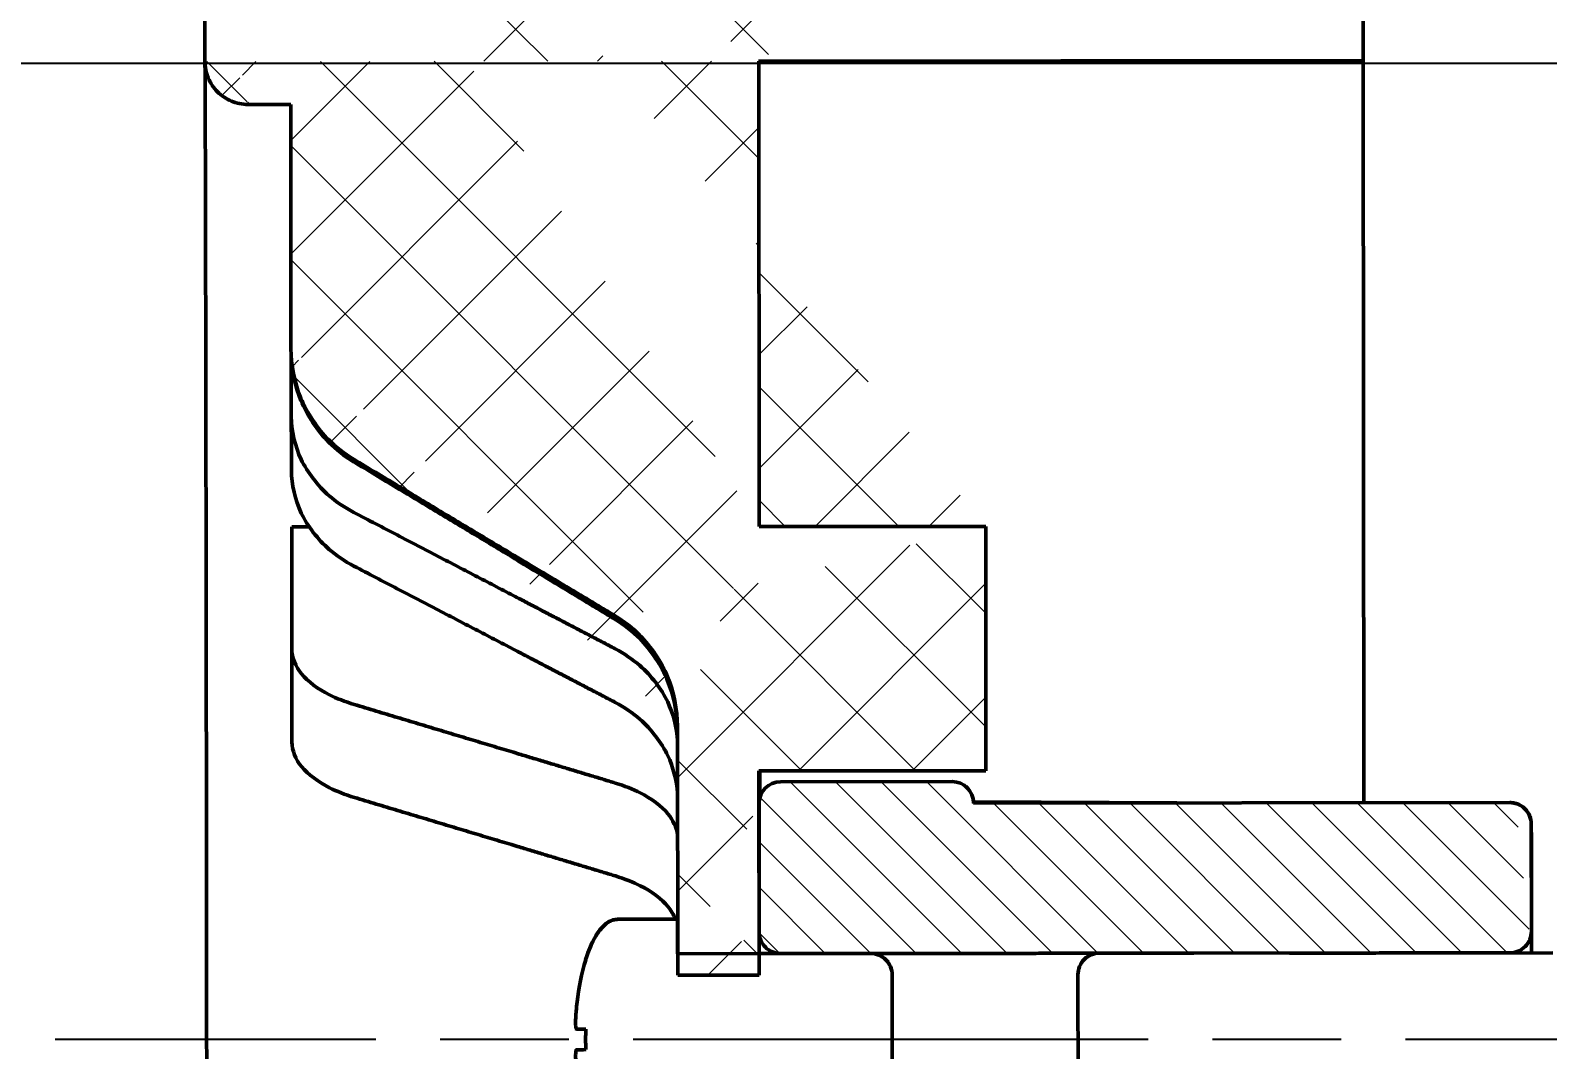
# Model space of a CAD drawing. Header units: inches. Extents: x -14 to 5184, y -66 to 1689.
# Drawn here: x 2584.98 to 2620.35, y 686.84 to 710.59 of the extents above; entities that cross this region are included whole.
import ezdxf

# ---------------------------------------------------------------- set-up
doc = ezdxf.new("R2010")
doc.units = ezdxf.units.IN
doc.header["$MEASUREMENT"] = 0
doc.linetypes.add('ACAD_ISO08W100', pattern=[36, 24, -3, 6, -3])
for name, color, linetype, lineweight in [('Видимые тонкие (ГОСТ)', 7, 'Continuous', 25), ('Видимый контур (ГОСТ)', 7, 'Continuous', 50), ('Осевая линия (ГОСТ)', 7, 'ACAD_ISO08W100', 25), ('Размер (ГОСТ)', 7, 'Continuous', 25), ('Штриховка (ГОСТ)', 7, 'Continuous', 18)]:
    doc.layers.add(name, color=color, linetype=linetype, lineweight=lineweight)
doc.styles.add('Standart 3.0', font='gost_b.ttf', dxfattribs={"oblique": 15, "height": 3})
doc.dimstyles.new('Обычный (ГОСТ)', dxfattribs={"dimscale": 0.5, "dimtxt": 3.5, "dimasz": 3.5, "dimexe": 1, "dimexo": 0, "dimgap": 0.5, "dimtad": 1, "dimrnd": 1e-08, "dimtxsty": 'Standart 3.0', "dimblk": 'Filled-1', "dimblk1": 'Filled-1', "dimblk2": 'Filled-1', "dimcen": 0.09, "dimdle": 15, "dimclrd": 256, "dimclre": 256, "dimclrt": 256, "dimazin": 2, "dimtfac": 0.714286, "dimtmove": 0, "dimatfit": 3, "dimfxl": 1, "dimtolj": 1, "dimlwd": 25, "dimlwe": 25, "dimarcsym": 0})

# ---------------------------------------------------------------- blocks, each defined once
blk = doc.blocks.new('Filled-1')
at = {"color": 0}
for p, q in [((0, 0), (-1, 0.143)), ((-1, 0.143), (-1, -0.143)), ((-1, 0), (0, 0)), ((-1, -0.143), (0, 0))]:
    blk.add_line(p, q, dxfattribs=at)
at = {"color": 0, "flags": 128}
blk.add_lwpolyline([(-1, -0.143), (0, 0), (-1, 0.143), (-1, -0.143)], dxfattribs=at)
at = {"color": 0}
blk.add_solid([(-1, -0.143), (0, 0), (-1, 0.143), (-1, -0.143)], dxfattribs=at)
blk = doc.blocks.new('*D135')
at = {"layer": 'Размер (ГОСТ)', "lineweight": 25, "ltscale": 0.5, "transparency": 16777216}
for p, q in [((2677.696, 772.71), (2557.328, 772.71)), ((2557.828, 669.57), (2557.828, 770.96)), ((2677.696, 667.82), (2557.328, 667.82))]:
    blk.add_line(p, q, dxfattribs=at)
at = {"layer": 'Размер (ГОСТ)', "lineweight": 25, "ltscale": 0.5, "transparency": 16777216, "xscale": 1.75, "yscale": 1.75, "zscale": 1.75}
for p, rotation in [((2557.828, 772.71), 90), ((2557.828, 667.82), 270)]:
    blk.add_blockref('Filled-1', p, dxfattribs=dict(at, rotation=rotation))
at = {"layer": 'Размер (ГОСТ)', "ltscale": 0.5, "transparency": 16777216, "insert": (2555.775, 720.265), "char_height": 3, "attachment_point": 5, "rotation": 90, "style": 'Standart 3.0'}
blk.add_mtext('\\A1;{\\fGOST type B|b0|i0|c204|p0;105}%%P{\\fGOST type B|b0|i0|c204|p0;0,2}', dxfattribs=at)
blk = doc.blocks.new('*D141')
at = {"layer": 'Размер (ГОСТ)', "lineweight": 25, "ltscale": 0.5, "transparency": 16777216}
for p, q in [((2617.758, 772.71), (2567.328, 772.71)), ((2567.828, 672.57), (2567.828, 770.96)), ((2622.698, 670.82), (2567.328, 670.82))]:
    blk.add_line(p, q, dxfattribs=at)
at = {"layer": 'Размер (ГОСТ)', "lineweight": 25, "ltscale": 0.5, "transparency": 16777216, "xscale": 1.75, "yscale": 1.75, "zscale": 1.75}
for p, rotation in [((2567.828, 772.71), 90), ((2567.828, 670.82), 270)]:
    blk.add_blockref('Filled-1', p, dxfattribs=dict(at, rotation=rotation))
at = {"layer": 'Размер (ГОСТ)', "ltscale": 0.5, "transparency": 16777216, "insert": (2565.775, 721.765), "char_height": 3, "attachment_point": 5, "rotation": 90, "style": 'Standart 3.0'}
blk.add_mtext('\\A1;{\\fGOST type B|b0|i0|c204|p0;102}%%P{\\fGOST type B|b0|i0|c204|p0;0,2}', dxfattribs=at)
blk = doc.blocks.new('*D182')
at = {"layer": 'Размер (ГОСТ)', "lineweight": 25, "ltscale": 0.5, "transparency": 16777216}
for p, q in [((2634.579, 721.425), (2577.27, 721.425)), ((2577.77, 719.675), (2577.77, 711.57)), ((2634.579, 709.82), (2577.27, 709.82))]:
    blk.add_line(p, q, dxfattribs=at)
at = {"layer": 'Размер (ГОСТ)', "lineweight": 25, "ltscale": 0.5, "transparency": 16777216, "xscale": 1.75, "yscale": 1.75, "zscale": 1.75}
for p, rotation in [((2577.77, 721.425), 90), ((2577.77, 709.82), 270)]:
    blk.add_blockref('Filled-1', p, dxfattribs=dict(at, rotation=rotation))
at = {"layer": 'Размер (ГОСТ)', "ltscale": 0.5, "transparency": 16777216, "insert": (2575.717, 715.623), "char_height": 3, "attachment_point": 5, "rotation": 90, "style": 'Standart 3.0'}
blk.add_mtext('\\A1;12%%P0,2', dxfattribs=at)

msp = doc.modelspace()

# ---------------------------------------------------------------- hatches: boundary and pattern name
at = {"layer": 'Штриховка (ГОСТ)', "ltscale": 0.5}
h = msp.add_hatch(dxfattribs=at)
h.set_pattern_fill('ANSI37', color=256, scale=15)
h.set_pattern_definition([(45, (-764.6716, -51.7324), (-1.3258252, 1.3258252), []), (135, (-764.6716, -51.7324), (-1.3258252, -1.3258252), [])])
edge = h.paths.add_edge_path()
edge.add_line((2601.971, 688.5794), (2600.071, 688.5775))
edge.add_line((2601.9666, 693.3427), (2601.971, 688.5794))
edge.add_line((2601.9701, 689.5808), (2601.9673, 692.583))
edge.add_line((2607.251, 693.3427), (2601.9666, 693.3427))
edge.add_line((2600.071, 688.5775), (2600.0656, 694.3819))
edge.add_line((2607.251, 699.0357), (2607.251, 693.3427))
edge.add_line((2601.9686, 699.0355), (2607.251, 699.0355))
edge.add_spline(control_points=[(2598.608, 696.8736), (2598.8198, 696.7406), (2599.0238, 696.5828), (2599.4483, 696.1553), (2599.6949, 695.7832), (2599.9688, 695.1178), (2600.0533, 694.715), (2600.0654, 694.359)], knot_values=[0.1533423, 0.1533423, 0.1533423, 0.1533423, 0.2224938, 0.2224938, 0.3340767, 0.3340767, 0.4383753, 0.4383753, 0.4383753, 0.4383753], degree=3, periodic=0)
edge.add_spline(control_points=[(2591.0592, 703.0746), (2591.0665, 702.7135), (2591.1524, 702.2982), (2591.4309, 701.6261), (2591.6784, 701.2554), (2592.1031, 700.8304), (2592.3042, 700.67), (2592.5176, 700.5417)], knot_values=[0.4495902, 0.4495902, 0.4495902, 0.4495902, 0.5564178, 0.5564178, 0.6678472, 0.6678472, 0.7366774, 0.7366774, 0.7366774, 0.7366774], degree=3, periodic=0)
edge.add_spline(control_points=[(2598.608, 696.8736), (2596.0437, 698.4214), (2592.5176, 700.5417)], knot_values=[0.2068793, 0.2068793, 0.2068793, 0.9123737, 0.9123737, 0.9123737], weights=[1.0088811, 1.0203141, 1.0064426], degree=2, periodic=0)
edge.add_line((2591.0575, 703.171), (2591.0522, 708.868))
edge.add_line((2591.0522, 708.868), (2590.0522, 708.867))
edge.add_spline(control_points=[(2589.2985, 712.8664), (2589.3699, 712.9476), (2589.4327, 713.05), (2589.5192, 713.2594), (2589.548, 713.4046), (2589.5479, 713.5281)], knot_values=[0.3763479, 0.3763479, 0.3763479, 0.3763479, 0.4072666, 0.4072666, 0.4442912, 0.4442912, 0.4442912, 0.4442912], degree=3, periodic=0)
edge.add_spline(control_points=[(2589.0491, 712.2047), (2589.049, 712.3281), (2589.0777, 712.4734), (2589.1642, 712.6827), (2589.227, 712.7852), (2589.2985, 712.8664)], knot_values=[0.444291, 0.444291, 0.444291, 0.444291, 0.4813156, 0.4813156, 0.5122343, 0.5122343, 0.5122343, 0.5122343], degree=3, periodic=0)
edge.add_line((2589.0513, 709.8661), (2589.0491, 712.2047))
edge.add_spline(control_points=[(2590.0522, 708.867), (2589.9288, 708.8669), (2589.7835, 708.8957), (2589.5554, 708.9899), (2589.4322, 709.0721), (2589.2575, 709.2465), (2589.1751, 709.3695), (2589.0804, 709.5975), (2589.0514, 709.7427), (2589.0513, 709.8661)], knot_values=[0.2961944, 0.2961944, 0.2961944, 0.2961944, 0.3332183, 0.3332183, 0.3702424, 0.3702424, 0.4072668, 0.4072668, 0.4442915, 0.4442915, 0.4442915, 0.4442915], degree=3, periodic=0)
edge.add_line((2616.0513, 709.8913), (2601.9513, 709.8781))
edge.add_line((2616.0432, 718.5959), (2616.0513, 709.8913))
edge.add_spline(control_points=[(2615.0422, 719.595), (2615.1657, 719.5951), (2615.3109, 719.5664), (2615.5391, 719.4721), (2615.6623, 719.3899), (2615.837, 719.2156), (2615.9194, 719.0925), (2616.014, 718.8646), (2616.0431, 718.7193), (2616.0432, 718.5959)], knot_values=[0, 0, 0, 0, 0.037024, 0.037024, 0.0740481, 0.0740481, 0.1110722, 0.1110722, 0.1480965, 0.1480965, 0.1480965, 0.1480965], degree=3, periodic=0)
edge.add_line((2590.5422, 719.5722), (2615.0422, 719.595))
edge.add_spline(control_points=[(2589.5432, 718.5712), (2589.5431, 718.6947), (2589.5718, 718.8399), (2589.6661, 719.0681), (2589.7482, 719.1913), (2589.9226, 719.366), (2590.0457, 719.4484), (2590.2736, 719.543), (2590.4188, 719.5721), (2590.5422, 719.5722)], knot_values=[-0.1480969, -0.1480969, -0.1480969, -0.1480969, -0.1110725, -0.1110725, -0.0740482, -0.0740482, -0.037024, -0.037024, 0, 0, 0, 0], degree=3, periodic=0)
edge.add_line((2589.5479, 713.5281), (2589.5432, 718.5712))
edge.add_line((2601.9616, 709.8782), (2601.9686, 699.0355))
edge.add_spline(control_points=[(2589.5699, 718.8019), (2589.5771, 718.8324), (2589.5864, 718.8651), (2589.612, 718.9395), (2589.6297, 718.9817), (2589.6862, 719.0938), (2589.7315, 719.1619), (2589.8502, 719.3004), (2589.9296, 719.3685), (2590.1064, 719.4781), (2590.2068, 719.52), (2590.3857, 719.563), (2590.4643, 719.5723), (2590.5423, 719.5724)], knot_values=[0, 0, 0, 0, 0.0105576, 0.0105576, 0.0243585, 0.0243585, 0.0485574, 0.0485574, 0.0792156, 0.0792156, 0.1110337, 0.1110337, 0.134456, 0.134456, 0.134456, 0.134456], degree=3, periodic=0)
h = msp.add_hatch(dxfattribs=at)
h.set_pattern_fill('ANSI31', color=256, scale=6, angle=90)
h.set_pattern_definition([(135, (-764.67155, -51.7324), (-0.53033009, -0.53033009), [])])
edge = h.paths.add_edge_path()
edge.add_spline(control_points=[(2602.4706, 689.0808), (2606.1554, 689.0843), (2609.8408, 689.0879)], knot_values=[0.9629057, 0.9629057, 0.9629057, 1.7000006, 1.7000006, 1.7000006], weights=[1, 0.9999971, 0.9999967], degree=2, periodic=0)
edge.add_spline(control_points=[(2609.8408, 689.0879), (2609.8448, 689.0884), (2609.8488, 689.0888), (2609.8685, 689.0907), (2609.8843, 689.0915), (2609.9, 689.0915)], knot_values=[0.077537, 0.077537, 0.077537, 0.077537, 0.0787449, 0.0787449, 0.0834733, 0.0834733, 0.0834733, 0.0834733], degree=3, periodic=0)
edge.add_line((2609.8803, 689.0915), (2612.1025, 689.0923))
edge.add_line((2612.1025, 689.0923), (2619.5105, 689.0993))
edge.add_spline(control_points=[(2619.5096, 689.099), (2619.5613, 689.1036), (2619.6165, 689.1167), (2619.7188, 689.1592), (2619.7803, 689.2004), (2619.8675, 689.2878), (2619.9086, 689.3495), (2619.9558, 689.4636), (2619.9702, 689.5364), (2619.9701, 689.5981)], knot_values=[0.0740675, 0.0740675, 0.0740675, 0.0740675, 0.0887876, 0.0887876, 0.1073042, 0.1073042, 0.1258292, 0.1258292, 0.1443578, 0.1443578, 0.1443578, 0.1443578], degree=3, periodic=0)
edge.add_line((2619.9701, 689.5981), (2619.9678, 692.0989))
edge.add_spline(control_points=[(2619.9678, 692.0989), (2619.9677, 692.1606), (2619.9532, 692.2332), (2619.9059, 692.3472), (2619.8647, 692.4088), (2619.7773, 692.496), (2619.7157, 692.5371), (2619.6412, 692.5678), (2619.6222, 692.5742), (2619.6026, 692.5796)], knot_values=[0.0128337, 0.0128337, 0.0128337, 0.0128337, 0.0313495, 0.0313495, 0.0498634, 0.0498634, 0.0683757, 0.0683757, 0.0740532, 0.0740532, 0.0740532, 0.0740532], degree=3, periodic=0)
edge.add_spline(control_points=[(2619.9746, 689.0996), (2619.9743, 689.3197), (2619.974, 689.533), (2619.973, 690.1874), (2619.9723, 690.5988), (2619.971, 691.2893), (2619.9703, 691.5733), (2619.9693, 691.9092), (2619.9688, 692.0065), (2619.9683, 692.0773), (2619.9682, 692.0895), (2619.968, 692.1038), (2619.9679, 692.107), (2619.9677, 692.1149), (2619.9676, 692.1174), (2619.9673, 692.1236), (2619.9672, 692.1263), (2619.9668, 692.1329), (2619.9665, 692.1366), (2619.9658, 692.1449), (2619.9654, 692.1491), (2619.9636, 692.1654), (2619.9616, 692.1794), (2619.9569, 692.2041), (2619.9544, 692.2152), (2619.9449, 692.2512), (2619.9363, 692.276), (2619.9046, 692.3484), (2619.8751, 692.3941), (2619.8041, 692.4731), (2619.7617, 692.5072), (2619.6815, 692.553), (2619.6446, 692.5685), (2619.6067, 692.5795)], knot_values=[0.0140963, 0.0140963, 0.0140963, 0.0140963, 0.0857015, 0.0857015, 0.2451249, 0.2451249, 0.4089582, 0.4089582, 0.5260476, 0.5260476, 0.5648325, 0.5648325, 0.5777667, 0.5777667, 0.5825971, 0.5825971, 0.585217, 0.585217, 0.5873925, 0.5873925, 0.5891194, 0.5891194, 0.5934459, 0.5934459, 0.5968836, 0.5968836, 0.6047063, 0.6047063, 0.6206362, 0.6206362, 0.6365611, 0.6365611, 0.6483542, 0.6483542, 0.6483542, 0.6483542], degree=3, periodic=0)
edge.add_spline(control_points=[(2619.9678, 692.0989), (2619.9677, 692.1606), (2619.9532, 692.2332), (2619.9059, 692.3472), (2619.8647, 692.4088), (2619.7773, 692.496), (2619.7157, 692.5371), (2619.6412, 692.5678), (2619.6222, 692.5742), (2619.6026, 692.5796)], knot_values=[0.0128337, 0.0128337, 0.0128337, 0.0128337, 0.0313495, 0.0313495, 0.0498634, 0.0498634, 0.0683757, 0.0683757, 0.0740532, 0.0740532, 0.0740532, 0.0740532], degree=3, periodic=0)
edge.add_spline(control_points=[(2619.9746, 689.0996), (2619.9743, 689.3197), (2619.974, 689.533), (2619.973, 690.1874), (2619.9723, 690.5988), (2619.971, 691.2893), (2619.9703, 691.5733), (2619.9693, 691.9092), (2619.9688, 692.0065), (2619.9683, 692.0773), (2619.9682, 692.0895), (2619.968, 692.1038), (2619.9679, 692.107), (2619.9677, 692.1149), (2619.9676, 692.1174), (2619.9673, 692.1236), (2619.9672, 692.1263), (2619.9668, 692.1329), (2619.9665, 692.1366), (2619.9658, 692.1449), (2619.9654, 692.1491), (2619.9636, 692.1654), (2619.9616, 692.1794), (2619.9569, 692.2041), (2619.9544, 692.2152), (2619.9449, 692.2512), (2619.9363, 692.276), (2619.9046, 692.3484), (2619.8751, 692.3941), (2619.8041, 692.4731), (2619.7617, 692.5072), (2619.6815, 692.553), (2619.6446, 692.5685), (2619.6067, 692.5795)], knot_values=[0.0140963, 0.0140963, 0.0140963, 0.0140963, 0.0857015, 0.0857015, 0.2451249, 0.2451249, 0.4089582, 0.4089582, 0.5260476, 0.5260476, 0.5648325, 0.5648325, 0.5777667, 0.5777667, 0.5825971, 0.5825971, 0.585217, 0.585217, 0.5873925, 0.5873925, 0.5891194, 0.5891194, 0.5934459, 0.5934459, 0.5968836, 0.5968836, 0.6047063, 0.6047063, 0.6206362, 0.6206362, 0.6365611, 0.6365611, 0.6483542, 0.6483542, 0.6483542, 0.6483542], degree=3, periodic=0)
edge.add_spline(control_points=[(2619.9678, 692.0989), (2619.9677, 692.1606), (2619.9532, 692.2332), (2619.9059, 692.3472), (2619.8647, 692.4088), (2619.7773, 692.496), (2619.7157, 692.5371), (2619.6412, 692.5678), (2619.6222, 692.5742), (2619.6026, 692.5796)], knot_values=[0.0128337, 0.0128337, 0.0128337, 0.0128337, 0.0313495, 0.0313495, 0.0498634, 0.0498634, 0.0683757, 0.0683757, 0.0740532, 0.0740532, 0.0740532, 0.0740532], degree=3, periodic=0)
edge.add_spline(control_points=[(2619.9746, 689.0996), (2619.9743, 689.3197), (2619.974, 689.533), (2619.973, 690.1874), (2619.9723, 690.5988), (2619.971, 691.2893), (2619.9703, 691.5733), (2619.9693, 691.9092), (2619.9688, 692.0065), (2619.9683, 692.0773), (2619.9682, 692.0895), (2619.968, 692.1038), (2619.9679, 692.107), (2619.9677, 692.1149), (2619.9676, 692.1174), (2619.9673, 692.1236), (2619.9672, 692.1263), (2619.9668, 692.1329), (2619.9665, 692.1366), (2619.9658, 692.1449), (2619.9654, 692.1491), (2619.9636, 692.1654), (2619.9616, 692.1794), (2619.9569, 692.2041), (2619.9544, 692.2152), (2619.9449, 692.2512), (2619.9363, 692.276), (2619.9046, 692.3484), (2619.8751, 692.3941), (2619.8041, 692.4731), (2619.7617, 692.5072), (2619.6815, 692.553), (2619.6446, 692.5685), (2619.6067, 692.5795)], knot_values=[0.0140963, 0.0140963, 0.0140963, 0.0140963, 0.0857015, 0.0857015, 0.2451249, 0.2451249, 0.4089582, 0.4089582, 0.5260476, 0.5260476, 0.5648325, 0.5648325, 0.5777667, 0.5777667, 0.5825971, 0.5825971, 0.585217, 0.585217, 0.5873925, 0.5873925, 0.5891194, 0.5891194, 0.5934459, 0.5934459, 0.5968836, 0.5968836, 0.6047063, 0.6047063, 0.6206362, 0.6206362, 0.6365611, 0.6365611, 0.6483542, 0.6483542, 0.6483542, 0.6483542], degree=3, periodic=0)
edge.add_spline(control_points=[(2619.9678, 692.0989), (2619.9677, 692.1606), (2619.9532, 692.2332), (2619.9059, 692.3472), (2619.8647, 692.4088), (2619.7773, 692.496), (2619.7157, 692.5371), (2619.6412, 692.5678), (2619.6222, 692.5742), (2619.6026, 692.5796)], knot_values=[0.0128337, 0.0128337, 0.0128337, 0.0128337, 0.0313495, 0.0313495, 0.0498634, 0.0498634, 0.0683757, 0.0683757, 0.0740532, 0.0740532, 0.0740532, 0.0740532], degree=3, periodic=0)
edge.add_line((2619.6026, 692.5796), (2616.3947, 692.5956))
edge.add_line((2616.3947, 692.5956), (2606.9673, 692.5867))
edge.add_line((2606.9673, 692.5867), (2606.9673, 692.5877))
edge.add_ellipse((2606.4673, 692.5872), major_axis=(0.4234, -0.266), ratio=0.9999995, start_angle=32.18924, end_angle=122.18924)
edge.add_line((2606.4669, 693.0872), (2602.4669, 693.0835))
edge.add_ellipse((2602.4673, 692.5835), major_axis=(-0.4234, 0.266), ratio=0.9999995, start_angle=302.18924, end_angle=392.18924)
edge.add_line((2601.9673, 692.583), (2601.9701, 689.5808))
edge.add_spline(control_points=[(2601.9701, 689.5808), (2601.9702, 689.519), (2601.9847, 689.4463), (2602.032, 689.3322), (2602.0733, 689.2706), (2602.1606, 689.1833), (2602.2222, 689.1422), (2602.3363, 689.0951), (2602.4089, 689.0807), (2602.4706, 689.0808)], knot_values=[0.1481618, 0.1481618, 0.1481618, 0.1481618, 0.1666967, 0.1666967, 0.1852256, 0.1852256, 0.2037428, 0.2037428, 0.2222477, 0.2222477, 0.2222477, 0.2222477], degree=3, periodic=0)

# ---------------------------------------------------------------- linework, layer by layer
at = {"layer": 'Видимые тонкие (ГОСТ)', "ltscale": 0.5}
for p, q in [((2606.9699, 692.6428), (2619.617, 692.5795)), ((2619.4706, 689.0972), (2602.3206, 689.0806))]:
    msp.add_line(p, q, dxfattribs=at)
at = {"layer": 'Видимый контур (ГОСТ)'}
for p, q in [((2616.0432, 718.5959), (2616.0513, 709.8913)), ((2589.0513, 709.8661), (2589.0491, 712.2047)), ((2616.0513, 709.8913), (2601.9513, 709.8781)), ((2601.9616, 709.8782), (2601.9686, 699.0355)), ((2591.0522, 708.868), (2590.0522, 708.867)), ((2591.0575, 703.171), (2591.0522, 708.868)), ((2591.065, 701.5938), (2591.0644, 702.9393)), ((2591.0754, 696.1732), (2591.077, 699.0253)), ((2591.077, 699.0253), (2591.4801, 699.0257)), ((2601.9686, 699.0355), (2601.977, 699.0355)), ((2600.071, 688.5775), (2600.0656, 694.3819)), ((2601.9666, 693.3427), (2601.971, 688.5794)), ((2601.9678, 693.3427), (2601.9684, 692.6171)), ((2601.9689, 692.6229), (2601.9686, 693.3427)), ((2601.971, 693.3427), (2601.9713, 692.6468)), ((2601.9735, 692.6617), (2601.9739, 693.3427)), ((2601.9781, 693.3427), (2601.9778, 692.6852)), ((2602.4669, 693.0835), (2606.4669, 693.0872)), ((2606.7363, 693.0087), (2606.7333, 693.0106)), ((2601.9701, 689.5808), (2601.9673, 692.583)), ((2606.9673, 692.5867), (2619.4673, 692.5985)), ((2606.9673, 692.5877), (2606.9673, 692.5867)), ((2606.9674, 692.5876), (2619.4674, 692.5992)), ((2616.0673, 692.5972), (2616.0673, 692.5953)), ((2619.9678, 692.0989), (2619.9701, 689.5981)), ((2598.6698, 689.8779), (2600.0698, 689.8792)), ((2598.6699, 689.8799), (2600.0698, 689.8812)), ((2600.0698, 689.8792), (2600.0706, 689.0784)), ((2600.0706, 689.0784), (2604.5706, 689.0828)), ((2602.4188, 689.0834), (2601.9707, 689.083)), ((2620.4706, 689.1002), (2609.8667, 689.0879)), ((2612.1025, 689.0923), (2609.9, 689.0915)), ((2612.1058, 689.0901), (2620.4706, 689.0982)), ((2601.971, 688.5794), (2600.071, 688.5775)), ((2605.071, 688.5824), (2605.0738, 685.5893)), ((2609.4032, 685.594), (2609.4004, 688.588))]:
    msp.add_line(p, q, dxfattribs=at)
at = {"layer": 'Видимый контур (ГОСТ)', "ltscale": 0.5}
for p, q in [((2616.0513, 709.8913), (2616.0673, 692.5953)), ((2601.9686, 699.0355), (2607.251, 699.0355)), ((2607.251, 699.0357), (2607.251, 693.3427)), ((2607.251, 693.3427), (2601.9666, 693.3427)), ((2597.93, 687.3222), (2597.7116, 687.3221))]:
    msp.add_line(p, q, dxfattribs=at)
at = {"layer": 'Видимый контур (ГОСТ)'}
for centre, major_axis, ratio, start_param, end_param in [((2591.0726, 687.1001), (-0.015, 16.0568), 0.000853, 5.681687, 5.8375423), ((2591.0725, 687.0738), (-0.0149, 16.0906), 0.0008563, 5.1577927, 5.3133193), ((2601.9725, 687.083), (-0.0202, 21.7954), 0.0008567, 4.9738273, 5.0036943), ((2601.9725, 687.083), (-0.0212, 22.7954), 0.0008567, 4.9622507, 4.9905664), ((2602.4673, 692.5835), (-0.4234, 0.266), 0.9999995, 5.2741972, 6.8449935), ((2606.4673, 692.5872), (0.4234, -0.266), 0.9999995, 0.5618082, 2.1326045), ((2606.4701, 692.5854), (-0.4375, -0.2422), 0.9994154, 2.6400316, 3.6455923), ((2606.9725, 687.0876), (-0.0051, 5.5), 0.0008567, 0, 0.0181508), ((2598.6725, 687.0799), (0.0026, -2.8), 0.3571438, 3.1415918, 3.9866784), ((2598.6725, 687.0799), (-0.0026, 2.8), 0.0008567, 0, 0.0024476), ((2603.152, 686.0024), (-5.2292, 2.9351), 0.0025533, 0.0004091, 0.0175908)]:
    msp.add_ellipse(centre, major_axis=major_axis, ratio=ratio, start_param=start_param, end_param=end_param, dxfattribs=at)
for points, knots in [([(2590.0522, 708.867), (2589.9288, 708.8669), (2589.7835, 708.8957), (2589.5554, 708.9899), (2589.4322, 709.0721), (2589.2575, 709.2465), (2589.1751, 709.3695), (2589.0804, 709.5975), (2589.0514, 709.7427), (2589.0513, 709.8661)], [0.29619442, 0.29619442, 0.29619442, 0.29619442, 0.33321834, 0.33321834, 0.37024242, 0.37024242, 0.4072668, 0.4072668, 0.44429149, 0.44429149, 0.44429149, 0.44429149]), ([(2589.0949, 664.327), (2589.0949, 664.3308), (2589.095, 664.3356), (2589.0956, 664.3923), (2589.0963, 664.5004), (2589.0984, 665.0708), (2589.0996, 665.8471), (2589.1011, 668.0592), (2589.1015, 669.5524), (2589.1011, 673.0437), (2589.1004, 675.0861), (2589.0981, 679.457), (2589.0965, 681.84), (2589.0926, 686.6443), (2589.0902, 689.1255), (2589.085, 693.8751), (2589.0821, 696.2026), (2589.0761, 700.4151), (2589.073, 702.3526), (2589.0669, 705.6), (2589.0638, 706.9506), (2589.0582, 708.9028), (2589.0555, 709.5334), (2589.0531, 709.7807), (2589.0528, 709.8017), (2589.0526, 709.8149)], [0.2615678, 0.2615678, 0.2615678, 0.2615678, 0.2873283, 0.2873283, 0.5466366, 0.5466366, 1.2399176, 1.2399176, 1.9648387, 1.9648387, 2.6909411, 2.6909411, 3.417188, 3.417188, 4.143471, 4.143471, 4.8697608, 4.8697608, 5.5960387, 5.5960387, 6.3222664, 6.3222664, 7.0482955, 7.0482955, 7.1366388, 7.1366388, 7.1366388, 7.1366388]), ([(2592.5164, 700.5998), (2592.3025, 700.7279), (2592.1007, 700.8881), (2591.6761, 701.312), (2591.4289, 701.6812), (2591.1449, 702.3651), (2591.0578, 702.8008), (2591.0575, 703.171)], [1.04180898, 1.04180898, 1.04180898, 1.04180898, 1.11073202, 1.11073202, 1.22180669, 1.22180669, 1.33288274, 1.33288274, 1.33288274, 1.33288274]), ([(2591.0592, 703.0746), (2591.0665, 702.7135), (2591.1524, 702.2982), (2591.4309, 701.6261), (2591.6784, 701.2554), (2592.1031, 700.8304), (2592.3042, 700.67), (2592.5176, 700.5417)], [0.44959015, 0.44959015, 0.44959015, 0.44959015, 0.55641783, 0.55641783, 0.66784716, 0.66784716, 0.73667737, 0.73667737, 0.73667737, 0.73667737]), ([(2592.5225, 699.36), (2592.3092, 699.471), (2592.1081, 699.6098), (2591.6836, 699.9777), (2591.4363, 700.2986), (2591.1522, 700.8931), (2591.0651, 701.2719), (2591.065, 701.5938)], [1.0432427, 1.0432427, 1.0432427, 1.0432427, 1.1120729, 1.1120729, 1.22350223, 1.22350223, 1.33505022, 1.33505022, 1.33505022, 1.33505022]), ([(2591.068, 700.3387), (2591.0689, 700.0176), (2591.1558, 699.6407), (2591.4394, 699.0475), (2591.6866, 698.7266), (2592.1111, 698.3587), (2592.3122, 698.2199), (2592.5255, 698.1088)], [0.44532481, 0.44532481, 0.44532481, 0.44532481, 0.55641783, 0.55641783, 0.66784716, 0.66784716, 0.73667737, 0.73667737, 0.73667737, 0.73667737]), ([(2600.0656, 694.3819), (2600.0653, 694.7522), (2599.9782, 695.1879), (2599.6942, 695.8718), (2599.447, 696.241), (2599.0224, 696.6649), (2598.8206, 696.8251), (2598.6067, 696.9532)], [1.33296274, 1.33296274, 1.33296274, 1.33296274, 1.44404815, 1.44404815, 1.55512549, 1.55512549, 1.62404678, 1.62404678, 1.62404678, 1.62404678]), ([(2598.608, 696.8736), (2598.8198, 696.7406), (2599.0238, 696.5828), (2599.4483, 696.1553), (2599.6949, 695.7832), (2599.9688, 695.1178), (2600.0533, 694.715), (2600.0654, 694.359)], [0.15334232, 0.15334232, 0.15334232, 0.15334232, 0.2224938, 0.2224938, 0.33407665, 0.33407665, 0.43837526, 0.43837526, 0.43837526, 0.43837526]), ([(2592.5312, 694.8849), (2592.318, 694.9489), (2592.1171, 695.0289), (2591.6929, 695.241), (2591.4458, 695.4261), (2591.1621, 695.7689), (2591.0753, 695.9875), (2591.0754, 696.1732)], [1.0432427, 1.0432427, 1.0432427, 1.0432427, 1.1120729, 1.1120729, 1.22350223, 1.22350223, 1.33505022, 1.33505022, 1.33505022, 1.33505022]), ([(2600.0655, 694.0379), (2600.0495, 694.3386), (2599.9665, 694.674), (2599.6971, 695.2411), (2599.4508, 695.5632), (2599.0265, 695.9333), (2598.8225, 696.0699), (2598.6108, 696.1851)], [1.35759143, 1.35759143, 1.35759143, 1.35759143, 1.45855332, 1.45855332, 1.57013617, 1.57013617, 1.63928765, 1.63928765, 1.63928765, 1.63928765]), ([(2598.6138, 694.9339), (2598.8256, 694.8188), (2599.0295, 694.6821), (2599.4538, 694.3121), (2599.7001, 693.99), (2599.9644, 693.4334), (2600.0459, 693.1138), (2600.0663, 692.8224)], [0.15334232, 0.15334232, 0.15334232, 0.15334232, 0.2224938, 0.2224938, 0.33407665, 0.33407665, 0.43105733, 0.43105733, 0.43105733, 0.43105733]), ([(2591.0785, 694.0061), (2591.0789, 693.8206), (2591.1655, 693.6028), (2591.4489, 693.2603), (2591.6959, 693.0753), (2592.1201, 692.8632), (2592.3211, 692.7832), (2592.5343, 692.7192)], [0.44515536, 0.44515536, 0.44515536, 0.44515536, 0.55641783, 0.55641783, 0.66784716, 0.66784716, 0.73667737, 0.73667737, 0.73667737, 0.73667737]), ([(2600.0671, 691.8455), (2600.0454, 692.0115), (2599.9648, 692.1925), (2599.7027, 692.5112), (2599.4567, 692.6969), (2599.0327, 692.9103), (2598.8288, 692.989), (2598.6172, 693.0554)], [1.36307249, 1.36307249, 1.36307249, 1.36307249, 1.45855332, 1.45855332, 1.57013617, 1.57013617, 1.63928765, 1.63928765, 1.63928765, 1.63928765]), ([(2619.4673, 692.5985), (2619.529, 692.5986), (2619.6017, 692.5842), (2619.7157, 692.5371), (2619.7773, 692.496), (2619.8647, 692.4088), (2619.9059, 692.3472), (2619.9532, 692.2332), (2619.9677, 692.1606), (2619.9678, 692.0989)], [0, 0, 0, 0, 0.018511209, 0.018511209, 0.037023522, 0.037023522, 0.055537472, 0.055537472, 0.074053192, 0.074053192, 0.074053192, 0.074053192]), ([(2619.4674, 692.5992), (2619.4755, 692.5992), (2619.4836, 692.599), (2619.516, 692.5975), (2619.5403, 692.5945), (2619.617, 692.5795), (2619.6688, 692.5602), (2619.7617, 692.5072), (2619.8041, 692.4731), (2619.8751, 692.3941), (2619.9046, 692.3484), (2619.9363, 692.276), (2619.9449, 692.2512), (2619.9544, 692.2152), (2619.9569, 692.2041), (2619.9616, 692.1794), (2619.9636, 692.1654), (2619.9654, 692.1491), (2619.9658, 692.1449), (2619.9665, 692.1366), (2619.9668, 692.1329), (2619.9672, 692.1263), (2619.9673, 692.1236), (2619.9676, 692.1174), (2619.9677, 692.1149), (2619.9679, 692.107), (2619.968, 692.1038), (2619.9682, 692.0895), (2619.9683, 692.0773), (2619.9688, 692.0065), (2619.9693, 691.9092), (2619.9703, 691.5733), (2619.971, 691.2893), (2619.9723, 690.5988), (2619.973, 690.1874), (2619.974, 689.5329), (2619.9743, 689.3197), (2619.9746, 689.0995)], [0, 0, 0, 0, 0.00242887, 0.00242887, 0.00973283, 0.00973283, 0.02588939, 0.02588939, 0.04181422, 0.04181422, 0.05774412, 0.05774412, 0.06556685, 0.06556685, 0.06900451, 0.06900451, 0.07333109, 0.07333109, 0.07505797, 0.07505797, 0.07723342, 0.07723342, 0.07985337, 0.07985337, 0.0846838, 0.0846838, 0.09761799, 0.09761799, 0.1364029, 0.1364029, 0.2534923, 0.2534923, 0.41732552, 0.41732552, 0.57674898, 0.57674898, 0.64835947, 0.64835947, 0.64835947, 0.64835947]), ([(2598.6203, 690.8897), (2598.8319, 690.8233), (2599.0358, 690.7445), (2599.4597, 690.5312), (2599.7058, 690.3454), (2599.92, 690.0849), (2599.9783, 689.9837), (2600.0179, 689.8808)], [0.15334232, 0.15334232, 0.15334232, 0.15334232, 0.2224938, 0.2224938, 0.33407665, 0.33407665, 0.39177045, 0.39177045, 0.39177045, 0.39177045]), ([(2597.9234, 688.9368), (2597.9924, 689.1549), (2598.0731, 689.3417), (2598.2197, 689.5838), (2598.289, 689.6773), (2598.4177, 689.7905), (2598.4703, 689.8261), (2598.5735, 689.8677), (2598.6209, 689.8778), (2598.6698, 689.8779)], [-0.11800648, -0.11800648, -0.11800648, -0.11800648, -0.06605703, -0.06605703, -0.03336788, -0.03336788, -0.01469087, -0.01469087, 0, 0, 0, 0]), ([(2602.4706, 689.0808), (2602.4089, 689.0807), (2602.3363, 689.0951), (2602.2222, 689.1422), (2602.1606, 689.1833), (2602.0733, 689.2706), (2602.032, 689.3322), (2601.9847, 689.4463), (2601.9702, 689.519), (2601.9701, 689.5808)], [0.148161803, 0.148161803, 0.148161803, 0.148161803, 0.166666759, 0.166666759, 0.185183898, 0.185183898, 0.203712886, 0.203712886, 0.22224774, 0.22224774, 0.22224774, 0.22224774]), ([(2601.9719, 689.083), (2601.9719, 689.09), (2601.9719, 689.0969), (2601.9716, 689.2597), (2601.9712, 689.3827), (2601.9708, 689.5026), (2601.9707, 689.5325), (2601.9705, 689.5554), (2601.9705, 689.559), (2601.9705, 689.562)], [0.69467727, 0.69467727, 0.69467727, 0.69467727, 0.69817206, 0.69817206, 0.77775313, 0.77775313, 0.81701565, 0.81701565, 0.82548914, 0.82548914, 0.82548914, 0.82548914]), ([(2619.9701, 689.5981), (2619.9702, 689.5364), (2619.9558, 689.4636), (2619.9086, 689.3495), (2619.8675, 689.2878), (2619.7803, 689.2004), (2619.7188, 689.1592), (2619.6048, 689.1118), (2619.5323, 689.0973), (2619.4706, 689.0972)], [0.074067498, 0.074067498, 0.074067498, 0.074067498, 0.09259611, 0.09259611, 0.111121167, 0.111121167, 0.129637696, 0.129637696, 0.148144641, 0.148144641, 0.148144641, 0.148144641]), ([(2604.5706, 689.0828), (2604.6322, 689.0829), (2604.7048, 689.0685), (2604.8189, 689.0213), (2604.8805, 688.9802), (2604.9678, 688.8929), (2605.0091, 688.8313), (2605.0565, 688.7171), (2605.071, 688.6443), (2605.071, 688.5824)], [0, 0, 0, 0, 0.018502767, 0.018502767, 0.037017386, 0.037017386, 0.055551585, 0.055551585, 0.074113445, 0.074113445, 0.074113445, 0.074113445]), ([(2604.6215, 689.0828), (2604.6277, 689.0822), (2604.6339, 689.0815), (2604.6923, 689.0733), (2604.7441, 689.0575), (2604.8391, 689.0108), (2604.8836, 688.9793), (2604.9594, 688.9049), (2604.9917, 688.861), (2605.0402, 688.7665), (2605.057, 688.7145), (2605.0669, 688.651), (2605.0683, 688.6393), (2605.0696, 688.6249), (2605.0698, 688.6215), (2605.0702, 688.6158), (2605.0703, 688.6134), (2605.0706, 688.6083), (2605.0707, 688.6057), (2605.0709, 688.6016), (2605.0709, 688.6), (2605.071, 688.5965), (2605.0711, 688.5949), (2605.0711, 688.5904), (2605.0712, 688.5883), (2605.0713, 688.5793), (2605.0713, 688.5717), (2605.0716, 688.5285), (2605.0717, 688.4694), (2605.0721, 688.3055), (2605.0724, 688.1997), (2605.0728, 687.9576), (2605.073, 687.819), (2605.0733, 687.5253), (2605.0735, 687.3664), (2605.0738, 687.0486), (2605.074, 686.8856), (2605.0742, 686.5759), (2605.0743, 686.4252), (2605.0744, 686.1549), (2605.0744, 686.0318), (2605.0744, 685.8282), (2605.0744, 685.7452), (2605.0742, 685.6287), (2605.0743, 685.6047), (2605.0739, 685.5775), (2605.0739, 685.5753), (2605.0736, 685.5684), (2605.0736, 685.5664), (2605.0733, 685.5607), (2605.0731, 685.5565), (2605.0726, 685.5484), (2605.0723, 685.5445), (2605.0713, 685.5345), (2605.0707, 685.5281), (2605.0682, 685.5086), (2605.0659, 685.4953), (2605.0564, 685.4504), (2605.0466, 685.4191), (2605.0137, 685.342), (2604.9858, 685.2973), (2604.9175, 685.2183), (2604.8757, 685.1833), (2604.7845, 685.1288), (2604.7339, 685.1087), (2604.6634, 685.0931), (2604.6444, 685.09), (2604.6252, 685.088)], [0.00509392, 0.00509392, 0.00509392, 0.00509392, 0.00695757, 0.00695757, 0.02279538, 0.02279538, 0.03873067, 0.03873067, 0.05466235, 0.05466235, 0.07059274, 0.07059274, 0.07408036, 0.07408036, 0.07519684, 0.07519684, 0.07607766, 0.07607766, 0.07734181, 0.07734181, 0.07864594, 0.07864594, 0.08085744, 0.08085744, 0.08629825, 0.08629825, 0.10261451, 0.10261451, 0.15218048, 0.15218048, 0.20103452, 0.20103452, 0.24891737, 0.24891737, 0.29675849, 0.29675849, 0.34458381, 0.34458381, 0.39240697, 0.39240697, 0.44023774, 0.44023774, 0.48809872, 0.48809872, 0.5360537, 0.5360537, 0.53995061, 0.53995061, 0.54116027, 0.54116027, 0.54271805, 0.54271805, 0.54394953, 0.54394953, 0.54589037, 0.54589037, 0.54993232, 0.54993232, 0.55967589, 0.55967589, 0.57509252, 0.57509252, 0.59102739, 0.59102739, 0.6069588, 0.6069588, 0.61270738, 0.61270738, 0.61270738, 0.61270738]), ([(2609.4004, 688.588), (2609.4004, 688.6499), (2609.4147, 688.7227), (2609.4619, 688.837), (2609.503, 688.8987), (2609.5902, 688.9861), (2609.6517, 689.0273), (2609.7657, 689.0747), (2609.8383, 689.0892), (2609.8999, 689.0893)], [-0.074106859, -0.074106859, -0.074106859, -0.074106859, -0.05555129, -0.05555129, -0.037019123, -0.037019123, -0.01850408, -0.01850408, 0, 0, 0, 0]), ([(2609.4005, 688.5949), (2609.4005, 688.5966), (2609.4005, 688.5984), (2609.4006, 688.6028), (2609.4006, 688.6042), (2609.4007, 688.6081), (2609.4008, 688.6109), (2609.4012, 688.6182), (2609.4014, 688.6228), (2609.4021, 688.6324), (2609.4026, 688.6375), (2609.4039, 688.6504), (2609.4049, 688.6584), (2609.409, 688.6851), (2609.4129, 688.7039), (2609.4289, 688.7627), (2609.4451, 688.8021), (2609.4919, 688.8844), (2609.5258, 688.9267), (2609.6044, 688.9979), (2609.6501, 689.0275), (2609.7472, 689.0704), (2609.7999, 689.0841), (2609.8685, 689.0907), (2609.8843, 689.0915), (2609.9, 689.0915)], [0, 0, 0, 0, 0.003942928, 0.003942928, 0.005419739, 0.005419739, 0.007097091, 0.007097091, 0.008708153, 0.008708153, 0.010295261, 0.010295261, 0.012712921, 0.012712921, 0.018458942, 0.018458942, 0.031014166, 0.031014166, 0.046882289, 0.046882289, 0.062812993, 0.062812993, 0.078744861, 0.078744861, 0.083473315, 0.083473315, 0.083473315, 0.083473315]), ([(2597.9269, 688.9348), (2597.828, 688.6229), (2597.764, 688.2809), (2597.7182, 687.8887), (2597.7101, 687.8116), (2597.7008, 687.6963), (2597.698, 687.6551), (2597.6933, 687.5634), (2597.6917, 687.5116), (2597.6917, 687.4267), (2597.6933, 687.3969), (2597.6973, 687.3536), (2597.6999, 687.3421), (2597.7044, 687.3271), (2597.7074, 687.3226), (2597.7112, 687.3221), (2597.7114, 687.3221), (2597.7116, 687.3221)], [0.00008978, 0.00008978, 0.00008978, 0.00008978, 0.09824775, 0.09824775, 0.11761251, 0.11761251, 0.12938962, 0.12938962, 0.14431315, 0.14431315, 0.15877874, 0.15877874, 0.17524148, 0.17524148, 0.19864205, 0.19864205, 0.19981831, 0.19981831, 0.19981831, 0.19981831]), ([(2597.93, 687.3222), (2597.9273, 687.2428), (2597.926, 687.1632), (2597.9262, 687.0034), (2597.9276, 686.9228), (2597.9305, 686.8425)], [0.000285993, 0.000285993, 0.000285993, 0.000285993, 0.02412546, 0.02412546, 0.048249921, 0.048249921, 0.048249921, 0.048249921]), ([(2597.9305, 686.8425), (2597.8393, 686.8417), (2597.7776, 686.8409), (2597.7222, 686.8398), (2597.7134, 686.8397), (2597.7082, 686.8391), (2597.7051, 686.8348), (2597.7005, 686.8196), (2597.698, 686.8082), (2597.6937, 686.7626), (2597.6925, 686.7317), (2597.6924, 686.6497), (2597.6942, 686.5972), (2597.6987, 686.51), (2597.7016, 686.4675), (2597.7112, 686.3506), (2597.7191, 686.2774), (2597.7622, 685.9047), (2597.8239, 685.5701), (2597.9225, 685.2498), (2597.9265, 685.2369), (2597.9306, 685.2239)], [0, 0, 0, 0, 0.0899519, 0.0899519, 0.1264019, 0.1264019, 0.2065144, 0.2065144, 0.2647303, 0.2647303, 0.3262898, 0.3262898, 0.4040246, 0.4040246, 0.473425, 0.473425, 0.5855119, 0.5855119, 1.2915776, 1.2915776, 1.3214008, 1.3214008, 1.3214008, 1.3214008])]:
    msp.add_open_spline(points, degree=3, knots=knots, dxfattribs=at)
for points, weights in [([(2598.6067, 696.9532), (2596.0369, 698.4919), (2592.5164, 700.5998)], [1, 1.01240814556, 1]), ([(2598.608, 696.8736), (2596.0437, 698.4214), (2592.5176, 700.5417)], [1.0088811126, 1.02031405567, 1.00644260488]), ([(2592.5225, 699.36), (2596.0474, 697.5248), (2598.6108, 696.1851)], [1.00644260489, 1.02031405568, 1.00888111261]), ([(2598.6138, 694.9339), (2596.0504, 696.2736), (2592.5255, 698.1088)], [1.00888111261, 1.02031405568, 1.00644260489]), ([(2592.5312, 694.8849), (2596.0548, 693.8274), (2598.6172, 693.0554)], [1.00644260489, 1.02031405567, 1.00888111261]), ([(2598.6203, 690.8897), (2596.0579, 691.6616), (2592.5343, 692.7192)], [1.00888111261, 1.02031405568, 1.00644260489]), ([(2612.1058, 689.0901), (2607.2877, 689.0854), (2602.4706, 689.0808)], [0.999996737489, 0.999996234237, 1]), ([(2619.4706, 689.0972), (2616.9028, 689.0948), (2614.3352, 689.0923)], [1, 0.999997993332, 0.99999719886])]:
    msp.add_rational_spline(points, weights, degree=2, dxfattribs=at)
at = {"layer": 'Осевая линия (ГОСТ)', "linetype": 'ACAD_ISO08W100', "ltscale": 0.5}
msp.add_line((2791.0369, 687.0776), (2585.5576, 687.0823), dxfattribs=at)

# ---------------------------------------------------------------- dimensions: what is measured, and where the dimension line sits
at = {"layer": 'Размер (ГОСТ)', "ltscale": 0.5}
for base, p1, p2, text, picture, middle in [((2557.8284, 772.7096), (2677.6964, 667.8202), (2677.6964, 772.7096), '{\\fGOST type B|b0|i0|c204|p0;105}%%P{\\fGOST type B|b0|i0|c204|p0;0,2}', '*D135', (2557.8284, 720.2649)), ((2567.8284, 772.7096), (2622.6983, 670.8202), (2617.7583, 772.7096), '{\\fGOST type B|b0|i0|c204|p0;102}%%P{\\fGOST type B|b0|i0|c204|p0;0,2}', '*D141', (2567.8284, 721.7649))]:
    dim = msp.add_linear_dim(base=base, p1=p1, p2=p2, angle=90, text=text, dimstyle='Обычный (ГОСТ)', dxfattribs=at)
    dim.commit()
    dim.dimension.update_dxf_attribs({"geometry": picture, "text_midpoint": middle, "dimtype": 160})
dim = msp.add_linear_dim(base=(2577.7701, 709.8202), p1=(2634.5787, 721.4251), p2=(2634.5787, 709.8202), angle=90, text='12%%P0,2', dimstyle='Обычный (ГОСТ)', dxfattribs=at)
dim.commit()
dim.dimension.update_dxf_attribs({"geometry": '*D182', "text_midpoint": (2575.7167, 715.6227)})

doc.saveas('drawing.dxf')
